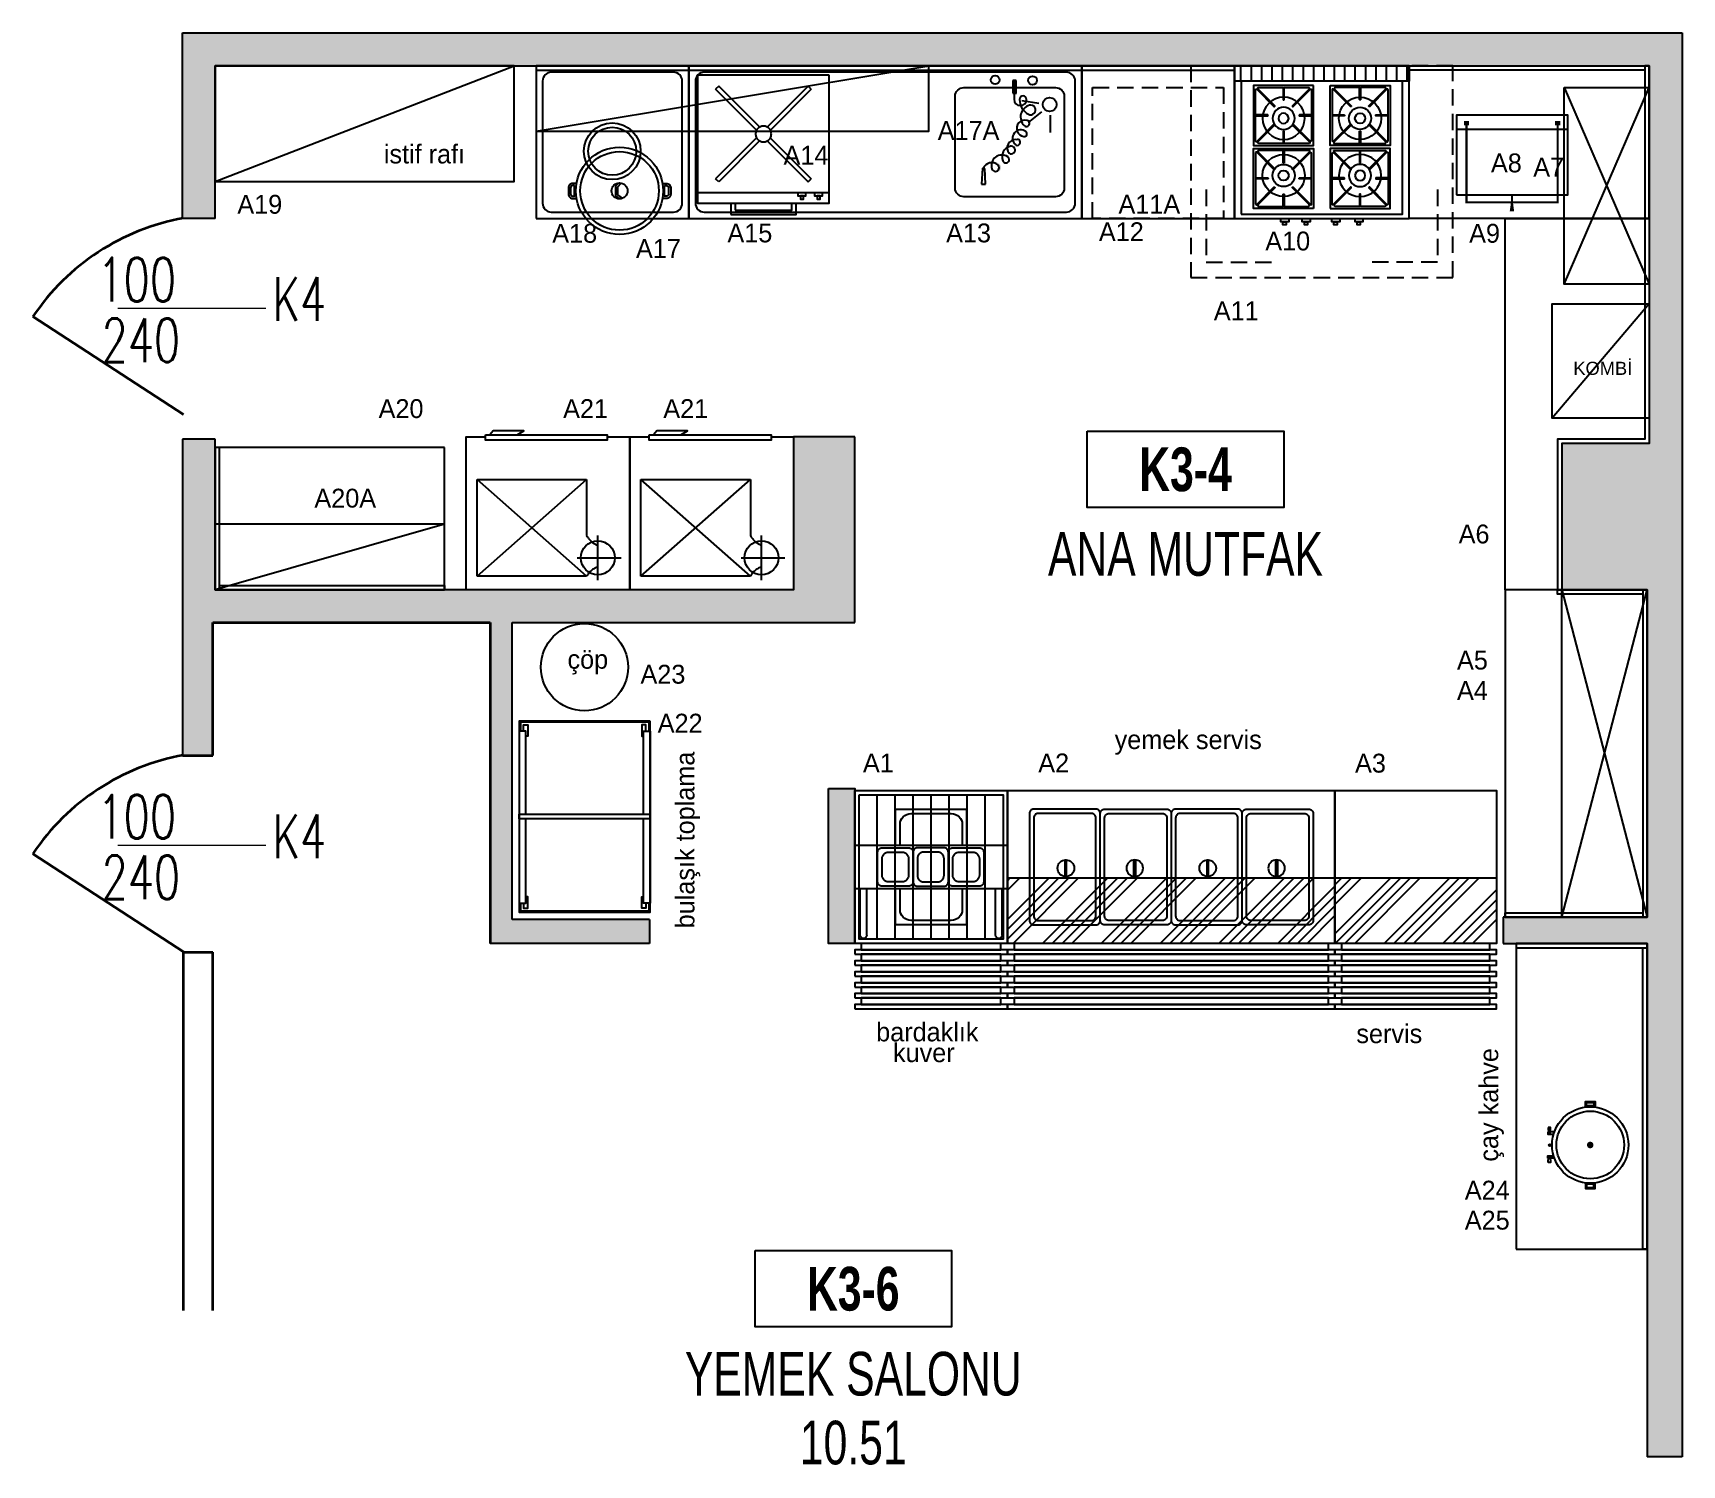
# Model space of a CAD drawing. Header units: centimetres. Extents: x 261886 to 262641, y 76869 to 77525.
import ezdxf
from ezdxf.enums import TextEntityAlignment as Align

# ---------------------------------------------------------------- set-up
doc = ezdxf.new("R2010")
doc.units = ezdxf.units.CM
doc.header["$LTSCALE"] = 100
doc.header["$MEASUREMENT"] = 0
doc.linetypes.add('DASHED', pattern=[19.05, 12.7, -6.35])
doc.linetypes.add('HIDDEN', pattern=[0.375, 0.25, -0.125])
doc.layers.get('0').update_dxf_attribs({"linetype": 'CONTINUOUS'})
for name, color, linetype in [('A-ASMA TAVAN', 62, 'CONTINUOUS'), ('arc-elc-dim arm', 195, 'CONTINUOUS'), ('arc-text-mahal', 233, 'CONTINUOUS'), ('arc-vitrifiye', 4, 'CONTINUOUS'), ('CIHAZ', 2, 'CONTINUOUS'), ('Kıtc-002 Çizgi', 7, 'CONTINUOUS'), ('S2000-002 Çizgi', 7, 'CONTINUOUS')]:
    doc.layers.add(name, color=color, linetype=linetype)
for name, color, linetype, lineweight in [('A-DUVAR-İÇ', 250, 'CONTINUOUS', 35), ('KY_Duvar', 145, 'CONTINUOUS', 35), ('KY_Poz Kapı', 153, 'CONTINUOUS', 9), ('TMF.TEXT', 8, 'CONTINUOUS', 15)]:
    doc.layers.add(name, color=color, linetype=linetype, lineweight=lineweight)
doc.styles.add('__styleArial', font='arial.ttf', dxfattribs={"width": 0.7, "height": 20})
doc.styles.add('__styleArialBold', font='', dxfattribs={"width": 0.7, "height": 20})
doc.styles.add('ARIAL', font='arial.ttf')
doc.styles.add('ROMANS', font='romans.shx', dxfattribs={"width": 0.7})
doc.styles.add('TAKSİM', font='GOTHIC.TTF', dxfattribs={"height": 20})
doc.styles.get('__styleArialBold').set_extended_font_data('Arial', bold=True)

# ---------------------------------------------------------------- blocks, each defined once
blk = doc.blocks.new('__mahalIsim')
blk.add_lwpolyline([(-45, 56.41), (45, 56.41), (45, 21.41), (-45, 21.41)], close=True)
at = {"width": 0.7}
for tag, style, p in [('MAHAL-NO', '__styleArialBold', (0, 38.91)), ('MAHAL-ADI', '__styleArial', (0, 0)), ('M2', '__styleArial', (0, -31.55))]:
    blk.add_attdef(tag, text='', height=20, dxfattribs=dict(at, style=style)).set_placement(p, align=Align.MIDDLE)
blk = doc.blocks.new('A$C4383204F')
at = {"layer": 'S2000-002 Çizgi'}
for points in [[(51, 32.5), (2, 32.5, 0.414214), (0, 30.5), (0, 2, 0.414214), (2, 0), (51, 0, 0.414214), (53, 2), (53, 30.5, 0.414214)], [(49, 30.5), (4, 30.5, 0.414214), (2, 28.5), (2, 4, 0.414214), (4, 2), (49, 2, 0.414214), (51, 4), (51, 28.5, 0.414214)]]:
    blk.add_lwpolyline(points, format="xyb", close=True, dxfattribs=at)
blk.add_lwpolyline([(29.68, 16.18), (22.18, 16.18), (22.18, 15.43), (29.68, 15.43)], close=True, dxfattribs=at)
blk.add_circle((25.93, 15.78), 3.82, dxfattribs=at)
blk = doc.blocks.new('A$C50303E51')
at = {"layer": 'S2000-002 Çizgi'}
h = blk.add_hatch(dxfattribs=at)
h.set_pattern_fill('ANSI34', color=254, style=0)
h.set_pattern_definition([(45, (-7223.186, -591.372), (-13.470384, 13.470384), []), (45, (-7218.696, -591.372), (-13.470384, 13.470384), []), (45, (-7214.205, -591.372), (-13.470384, 13.470384), []), (45, (-7209.715, -591.372), (-13.470384, 13.470384), [])])
h.paths.add_polyline_path([(150, 60), (150, 30), (0, 30), (0, 60)])
for points in [[(0, 100), (150, 100), (150, 30), (0, 30)], [(0, 60), (150, 60), (150, 30), (0, 30)], [(0, 25), (150, 25), (150, 27), (0, 27)], [(3, 27), (147, 27), (147, 30), (3, 30)], [(3, 22), (147, 22), (147, 25), (3, 25)], [(0, 20), (150, 20), (150, 22), (0, 22)], [(0, 15), (150, 15), (150, 17), (0, 17)], [(3, 17), (147, 17), (147, 20), (3, 20)], [(0, 10), (150, 10), (150, 12), (0, 12)], [(3, 12), (147, 12), (147, 15), (3, 15)], [(3, 12), (147, 12), (147, 15), (3, 15)], [(3, 12), (147, 12), (147, 15), (3, 15)], [(3, 7), (147, 7), (147, 10), (3, 10)], [(3, 7), (147, 7), (147, 10), (3, 10)], [(0, 5), (150, 5), (150, 7), (0, 7)], [(0, 0), (150, 0), (150, 2), (0, 2)], [(3, 2), (147, 2), (147, 5), (3, 5)]]:
    blk.add_lwpolyline(points, close=True, dxfattribs=at)
at = {"layer": 'S2000-002 Çizgi', "rotation": 90}
for p in [(42.5, 38.5), (107.5, 38.5)]:
    blk.add_blockref('A$C4383204F', p, dxfattribs=at)
at = {"layer": 'S2000-002 Çizgi', "extrusion": (0, 0, -1), "zscale": -1, "rotation": 90}
for p in [(-42.5, 38.5), (-107.5, 38.5)]:
    blk.add_blockref('A$C4383204F', p, dxfattribs=at)
blk = doc.blocks.new('A$C510426C4')
at = {"layer": 'S2000-002 Çizgi'}
for p, q in [((2.48, 66.25), (2.48, 45)), ((5.51, 66.25), (5.51, 45)), ((64.49, 66.25), (64.49, 45)), ((67.52, 66.25), (67.52, 45))]:
    blk.add_line(p, q, dxfattribs=at)
for points in [[(0, 100), (70, 100), (70, 98), (0, 98)], [(0, 95), (70, 95), (70, 93), (0, 93)], [(3, 98), (67, 98), (67, 95), (3, 95)], [(3, 93), (67, 93), (67, 90), (3, 90)], [(3, 93), (67, 93), (67, 90), (3, 90)], [(0, 90), (70, 90), (70, 88), (0, 88)], [(0, 85), (70, 85), (70, 83), (0, 83)], [(3, 88), (67, 88), (67, 85), (3, 85)], [(3, 88), (67, 88), (67, 85), (3, 85)], [(3, 88), (67, 88), (67, 85), (3, 85)], [(0, 80), (70, 80), (70, 78), (0, 78)], [(3, 83), (67, 83), (67, 80), (3, 80)], [(3, 78), (67, 78), (67, 75), (3, 75)], [(0, 75), (70, 75), (70, 73), (0, 73)], [(0, 0), (70, 0), (70, 70), (0, 70)], [(3, 73), (67, 73), (67, 70), (3, 70)], [(0, 45), (0, 25), (70, 25), (70, 45)]]:
    blk.add_lwpolyline(points, close=True, dxfattribs=at)
for points in [[(51.25, 45), (51.25, 61.5), (18.75, 61.5), (18.75, 45)], [(18.75, 25), (18.75, 8.5), (51.25, 8.5), (51.25, 25)]]:
    blk.add_lwpolyline(points, dxfattribs=at)
for points in [[(49.25, 45), (49.25, 54.5, 0.414214), (44.25, 59.5), (25.75, 59.5, 0.414214), (20.75, 54.5), (20.75, 45)], [(20.75, 25), (20.75, 15.5, 0.414214), (25.75, 10.5), (44.25, 10.5, 0.414214), (49.25, 15.5), (49.25, 25)]]:
    blk.add_lwpolyline(points, format="xyb", dxfattribs=at)
for points in [[(12.5, 26.2), (24.7, 26.2, 0.414214), (26.7, 28.2), (26.7, 41.8, 0.414214), (24.7, 43.8), (12.5, 43.8, 0.414214), (10.5, 41.8), (10.5, 28.2, 0.414214)], [(15.5, 28.2), (21.7, 28.2, 0.414214), (24.7, 31.2), (24.7, 38.8, 0.414214), (21.7, 41.8), (15.5, 41.8, 0.414214), (12.5, 38.8), (12.5, 31.2, 0.414214)], [(40.9, 26.2), (28.7, 26.2, -0.414214), (26.7, 28.2), (26.7, 41.8, -0.414214), (28.7, 43.8), (40.9, 43.8, -0.414214), (42.9, 41.8), (42.9, 28.2, -0.414214)], [(37.9, 28.2), (31.7, 28.2, -0.414214), (28.7, 31.2), (28.7, 38.8, -0.414214), (31.7, 41.8), (37.9, 41.8, -0.414214), (40.9, 38.8), (40.9, 31.2, -0.414214)], [(44.9, 26.2), (57.1, 26.2, 0.414214), (59.1, 28.2), (59.1, 41.8, 0.414214), (57.1, 43.8), (44.9, 43.8, 0.414214), (42.9, 41.8), (42.9, 28.2, 0.414214)], [(47.9, 28.2), (54.1, 28.2, 0.414214), (57.1, 31.2), (57.1, 38.8, 0.414214), (54.1, 41.8), (47.9, 41.8, 0.414214), (44.9, 38.8), (44.9, 31.2, 0.414214)]]:
    blk.add_lwpolyline(points, format="xyb", close=True, dxfattribs=at)
for centre in [(4, 66.25), (66, 66.25), (66, 66.25)]:
    blk.add_arc(centre, 1.51, 0, 180, dxfattribs=at)
blk = doc.blocks.new('A$C53994372')
at = {"layer": 'S2000-002 Çizgi'}
for p, q in [((10.25, 32), (10.25, 98)), ((18.5, 32), (18.5, 98)), ((26.75, 32), (26.75, 98)), ((35, 32), (35, 98)), ((43.25, 32), (43.25, 98)), ((51.5, 32), (51.5, 98)), ((59.75, 32), (59.75, 98))]:
    blk.add_line(p, q, dxfattribs=at)
blk.add_lwpolyline([(2, 98), (68, 98), (68, 32), (2, 32)], close=True, dxfattribs=at)
at = {"layer": 'S2000-002 Çizgi', "xscale": -1, "rotation": 180}
blk.add_blockref('A$C510426C4', (0, 100), dxfattribs=at)
blk = doc.blocks.new('A$C3D735FFB')
at = {"layer": 'S2000-002 Çizgi'}
blk.add_lwpolyline([(0, 7.57), (51, 7.57), (51, 44.03), (0, 44.03)], close=True, dxfattribs=at)
for points, const_width in [([(3.46, 40.35), (5.8, 40.35)], 2), ([(4.63, 40.03), (4.63, 4.11), (25.5, 4.11)], 1), ([(46.37, 40.03), (46.37, 4.11), (25.5, 4.11)], 1), ([(47.54, 40.35), (45.2, 40.35)], 2)]:
    blk.add_lwpolyline(points, dxfattribs=dict(at, const_width=const_width))
blk.add_lwpolyline([(51, 37.48), (0, 37.48)], dxfattribs=at)
blk.add_lwpolyline([(25.44, 7.48, 1, 1, 0), (25.44, 3.72, 1, 2, 0), (25.44, 0, 2, 2, 0)], format="xyseb", dxfattribs=at)
blk = doc.blocks.new('A$C604B7618')
at = {"layer": 'S2000-002 Çizgi'}
blk.add_lwpolyline([(0, 30.57), (30.57, 30.57), (30.57, 0), (0, 0), (0, 30.57)], dxfattribs=at)
blk.add_lwpolyline([(15.55, 29.52), (15.55, 23.44, -0.414214), (15.34, 23.23), (15.23, 23.23, -0.414214), (15.02, 23.44), (15.02, 29.52), (2.68, 29.52, 0.668179), (2.31, 28.63), (10.81, 20.13, -0.810443), (10.38, 19.82), (1.59, 28.61, 0.668179), (1.05, 28.39), (1.05, 15.55), (7.13, 15.55, -0.414214), (7.34, 15.34), (7.34, 15.23, -0.414214), (7.13, 15.02), (1.05, 15.02), (1.05, 2.68, 0.668179), (1.94, 2.31), (10.43, 10.81, -0.810443), (10.75, 10.38), (1.96, 1.59, 0.668179), (2.18, 1.05), (15.02, 1.05), (15.02, 7.13, -0.414214), (15.23, 7.34), (15.34, 7.34, -0.414214), (15.55, 7.13), (15.55, 1.05), (27.88, 1.05, 0.668179), (28.26, 1.94), (19.76, 10.43, -0.810443), (20.19, 10.75), (28.98, 1.96, 0.668179), (29.52, 2.18), (29.52, 15.02), (23.44, 15.02, -0.414214), (23.23, 15.23), (23.23, 15.34, -0.414214), (23.44, 15.55), (29.52, 15.55), (29.52, 28.39, 0.668179), (28.98, 28.61), (20.19, 19.82, -0.810443), (19.76, 20.13), (28.26, 28.63, 0.668179), (27.88, 29.52)], format="xyb", close=True, dxfattribs=at)
for radius in [10.75, 5.66, 2.6]:
    blk.add_circle((15.28, 13.8), radius, dxfattribs=at)
blk = doc.blocks.new('A$C7A250C34')
at = {"layer": 'S2000-002 Çizgi'}
h = blk.add_hatch(dxfattribs=at)
h.set_pattern_fill('ANSI31', color=256, scale=1.5, angle=45, style=0)
h.set_pattern_definition([(90, (-2508.419, -6412.801), (-4.7625, 9e-16), [])])
h.paths.add_polyline_path([(0, 72.92), (0, 65.92), (80, 65.92), (80, 72.92)])
for points in [[(0, 2.92), (80, 2.92), (80, 72.92), (0, 72.92)], [(80, 65.92), (0, 65.92), (0, 72.92), (80, 72.92)], [(3, 4.92), (77, 4.92), (77, 65.92), (3, 65.92)], [(21.2, 2.92), (24.84, 2.92), (24.84, 1.46), (21.2, 1.46)], [(22.17, 1.46), (23.62, 1.46), (23.62, 0), (22.17, 0)], [(31.05, 2.92), (34.69, 2.92), (34.69, 1.46), (31.05, 1.46)], [(32.02, 1.46), (33.47, 1.46), (33.47, 0), (32.02, 0)], [(44.56, 2.92), (48.2, 2.92), (48.2, 1.46), (44.56, 1.46)], [(45.52, 1.46), (46.98, 1.46), (46.98, 0), (45.52, 0)], [(55.2, 2.92), (58.84, 2.92), (58.84, 1.46), (55.2, 1.46)], [(56.16, 1.46), (57.62, 1.46), (57.62, 0), (56.16, 0)]]:
    blk.add_lwpolyline(points, close=True, dxfattribs=at)
at = {"layer": 'S2000-002 Çizgi', "yscale": 0.8999999999996362}
for p, xscale, zscale in [((36.24, 36.4), -0.8999999999996362, 0.9), ((43.76, 36.4), 0.8999999999996362, 0.8999999999996362)]:
    blk.add_blockref('A$C604B7618', p, dxfattribs=dict(at, xscale=xscale, zscale=zscale))
at = {"layer": 'S2000-002 Çizgi', "yscale": 0.8999999999996362, "rotation": 180}
for p, xscale, zscale in [((36.24, 35.06), 0.8999999999996362, 0.8999999999996362), ((43.76, 35.06), -0.8999999999996362, 0.9)]:
    blk.add_blockref('A$C604B7618', p, dxfattribs=dict(at, xscale=xscale, zscale=zscale))
blk = doc.blocks.new('A$C199769C9')
at = {"layer": 'S2000-002 Çizgi'}
for points in [[(2.48, 17.25), (0, 17.25), (0, 21.67), (2.48, 21.67)], [(1.98, 17.75), (0.5, 17.75), (0.5, 21.17), (1.98, 21.17)], [(37.48, 17.25), (39.96, 17.25), (39.96, 21.67), (37.48, 21.67)], [(37.98, 17.75), (39.46, 17.75), (39.46, 21.17), (37.98, 21.17)], [(11.95, 0.2), (14.61, 0.41), (14.61, 1.04), (11.95, 1.25)], [(28.01, 0.2), (25.35, 0.41), (25.35, 1.04), (28.01, 1.25)]]:
    blk.add_lwpolyline(points, close=True, dxfattribs=at)
at = {"layer": 'S2000-002 Çizgi', "const_width": 1.5}
blk.add_lwpolyline([(19.23, 19.46, 1), (20.73, 19.46, 1)], format="xyb", close=True, dxfattribs=at)
at = {"layer": 'S2000-002 Çizgi'}
for points in [[(13.88, 3.06), (13.88, 1.09)], [(13.88, 0), (14.97, 0), (14.97, 2.69)], [(13.88, 0.35), (13.88, 0)], [(20.03, 1.45), (20.03, 1.96)], [(25.96, 0), (24.87, 0), (24.87, 2.66)], [(25.96, 3.01), (25.96, 1.08)], [(25.96, 0.36), (25.96, 0)]]:
    blk.add_lwpolyline(points, dxfattribs=at)
for centre, radius in [((19.98, 19.46), 17.5), ((19.98, 19.46), 15.5), ((20.09, 0.98), 0.469)]:
    blk.add_circle(centre, radius, dxfattribs=at)
blk = doc.blocks.new('A$C066B7720')
at = {"layer": 'S2000-002 Çizgi'}
for points in [[(60, 87.5), (0, 87.5), (0, 0), (60, 0)], [(60, 42.74), (0, 42.74), (0, 44.76), (60, 44.76)]]:
    blk.add_lwpolyline(points, close=True, dxfattribs=at)
for points in [[(59.5, 82.83), (59.5, 87), (0.5, 87), (0.5, 82.83)], [(1.95, 82.83), (1.95, 85.76), (3.89, 85.76), (3.89, 80.52), (3.05, 80.52)], [(58.05, 82.83), (58.05, 85.76), (56.11, 85.76), (56.11, 80.52), (56.95, 80.52)], [(3.05, 44.76), (3.05, 82.83), (0, 82.83), (0, 4.01), (3.05, 4.01), (3.05, 42.74)], [(56.95, 44.76), (56.95, 82.83), (60, 82.83), (60, 4.01), (56.95, 4.01), (56.95, 42.74)], [(0.5, 4.01), (0.5, 0.5), (59.5, 0.5), (59.5, 4.01)], [(1.95, 4.01), (1.95, 1.74), (3.89, 1.74), (3.89, 6.98), (3.05, 6.98)], [(58.05, 4.01), (58.05, 1.74), (56.11, 1.74), (56.11, 6.98), (56.95, 6.98)]]:
    blk.add_lwpolyline(points, dxfattribs=at)
blk = doc.blocks.new('A$C1969177E')
at = {"layer": 'S2000-002 Çizgi'}
h = blk.add_hatch(dxfattribs=at)
h.set_pattern_fill('ANSI34', color=254, style=0)
h.set_pattern_definition([(45, (-7228.296, -591.372), (-13.470384, 13.470384), []), (45, (-7223.806, -591.372), (-13.470384, 13.470384), []), (45, (-7219.315, -591.372), (-13.470384, 13.470384), []), (45, (-7214.825, -591.372), (-13.470384, 13.470384), [])])
h.paths.add_polyline_path([(74, 30), (74, 60), (0, 60), (0, 30)])
for points in [[(0, 100), (74, 100), (74, 30), (0, 30)], [(0, 60), (74, 60), (74, 30), (0, 30)], [(0, 25), (74, 25), (74, 27), (0, 27)], [(3, 27), (71, 27), (71, 30), (3, 30)], [(3, 22), (71, 22), (71, 25), (3, 25)], [(0, 20), (74, 20), (74, 22), (0, 22)], [(0, 15), (74, 15), (74, 17), (0, 17)], [(3, 17), (71, 17), (71, 20), (3, 20)], [(0, 10), (74, 10), (74, 12), (0, 12)], [(3, 12), (71, 12), (71, 15), (3, 15)], [(3, 12), (71, 12), (71, 15), (3, 15)], [(3, 12), (71, 12), (71, 15), (3, 15)], [(3, 7), (71, 7), (71, 10), (3, 10)], [(3, 7), (71, 7), (71, 10), (3, 10)], [(0, 5), (74, 5), (74, 7), (0, 7)], [(0, 0), (74, 0), (74, 2), (0, 2)], [(3, 2), (71, 2), (71, 5), (3, 5)]]:
    blk.add_lwpolyline(points, close=True, dxfattribs=at)
blk = doc.blocks.new('A$C521B02A0')
at = {"layer": 'S2000-002 Çizgi'}
blk.add_line((6.65, 10), (10.64, 10), dxfattribs=at)
for points in [[(0, 64), (0, 10), (60, 10), (60, 64)], [(0, 64), (0, 5), (60, 5), (60, 64)], [(3, 10), (6.65, 10), (6.65, 8.54), (3, 8.54)], [(3.97, 8.54), (5.43, 8.54), (5.43, 7.08), (3.97, 7.08)], [(10.64, 10), (14.29, 10), (14.29, 8.54), (10.64, 8.54)], [(11.61, 8.54), (13.07, 8.54), (13.07, 7.08), (11.61, 7.08)], [(45, 0), (15, 0), (15, 5), (45, 5)], [(43, 2), (17, 2), (17, 5), (43, 5)]]:
    blk.add_lwpolyline(points, close=True, dxfattribs=at)
at = {"layer": 'S2000-002 Çizgi', "linetype": 'DASHED'}
for points in [[(8.08, 57.42), (9.49, 58.84)], [(8.08, 57.42), (26.83, 38.67)], [(9.49, 58.84), (28.24, 40.09)], [(31.86, 40.19), (50.51, 58.84)], [(33.27, 38.77), (51.92, 57.42)], [(50.51, 58.84), (51.92, 57.42)], [(26.73, 35.06), (8.08, 16.41)], [(28.14, 33.64), (9.49, 15)], [(31.76, 33.74), (50.51, 15)], [(33.17, 35.16), (51.92, 16.41)], [(9.49, 15), (8.08, 16.41)], [(50.51, 15), (51.92, 16.41)]]:
    blk.add_lwpolyline(points, dxfattribs=at)
blk.add_circle((30, 36.92), 3.63, dxfattribs=at)
blk = doc.blocks.new('A$C53E03B34')
at = {"layer": 'Kıtc-002 Çizgi'}
for points in [[(3.74, 16.55), (2, 16.55, -0.414214), (0, 18.55), (0, 21.45, -0.414214), (2, 23.45), (3.74, 23.45)], [(43.14, 16.55), (44.87, 16.55, 0.414214), (46.87, 18.55), (46.87, 21.45, 0.414214), (44.87, 23.45), (43.14, 23.45)]]:
    blk.add_lwpolyline(points, format="xyb", dxfattribs=at)
for points in [[(22.08, 23.4), (24.16, 21.79), (24.16, 18.12), (22.75, 16.4)], [(23.49, 23.65), (25.16, 22.26), (25.16, 17.69), (23.76, 16.35)]]:
    blk.add_lwpolyline(points, dxfattribs=at)
for points in [[(2.83, 17.55), (2, 17.55, -0.414214), (1, 18.55), (1, 21.45, -0.414214), (2, 22.45), (2.83, 22.45)], [(44.05, 17.55), (44.87, 17.55, 0.414214), (45.87, 18.55), (45.87, 21.45, 0.414214), (44.87, 22.45), (44.05, 22.45)]]:
    blk.add_lwpolyline(points, format="xyb", close=True, dxfattribs=at)
for radius in [20, 18, 3.66]:
    blk.add_circle((23.44, 20), radius, dxfattribs=at)
blk = doc.blocks.new('A$C65653C6C')
at = {"layer": 'S2000-002 Çizgi'}
for p, q in [((-35.48, 22.71), (-35.48, 30.6)), ((-31.57, 21.05), (-25.47, 26.06)), ((-30.34, 17.24), (-22.53, 16.13))]:
    blk.add_line(p, q, dxfattribs=at)
for points in [[(130, 70), (-50, 70), (-50, 0), (130, 0)], [(130, 2), (-50, 2), (-50, 0), (130, 0)]]:
    blk.add_lwpolyline(points, close=True, dxfattribs=at)
for points in [[(123, 67), (-43, 67, 0.414214), (-47, 63), (-47, 7, 0.414214), (-43, 3), (123, 3, 0.414214), (127, 7), (127, 63, 0.414214)], [(-38, 60), (4, 60, -0.414214), (8, 56), (8, 14, -0.414214), (4, 10), (-38, 10, -0.414214), (-42, 14), (-42, 56, -0.414214)]]:
    blk.add_lwpolyline(points, format="xyb", close=True, dxfattribs=at)
blk.add_circle((-35.29, 17.74), 3.19, dxfattribs=at)
blk = doc.blocks.new('A$C7BE05278')
at = {"layer": 'S2000-002 Çizgi'}
h = blk.add_hatch(color=256, dxfattribs=at)
h.paths.add_polyline_path([(4.65, 9.9, -0.025454), (4.81, 10.42, 0.278063), (0.77, 7.52), (1.23, 7.32, -0.265675)])
h.paths.add_polyline_path([(5.35, 10.43, 0.028094), (4.81, 10.42, 0.025454), (4.65, 9.9, -0.030609), (5.18, 9.93, -0.027259)])
h.paths.add_polyline_path([(5.35, 10.43, 0.027259), (5.18, 9.93, -0.171751), (7.9, 8.98), (7.9, 8.98), (7.9, 8.98, -1.347305), (5.22, 7.15, -0.147228), (5.18, 9.93, 0.030609), (4.65, 9.9, 0.138731), (4.75, 7, 1.347306), (8.21, 9.37, 0.162476)])
h.paths.add_polyline_path([(12.46, 12.66), (12.73, 13.08, 0.483116), (4.81, 10.42, -0.028094), (5.35, 10.43, -0.470681)])
for p, q in [((14.4, 47.58), (14.34, 41.67)), ((14.4, 47.58), (14.34, 41.67)), ((15.96, 47.57), (14.4, 47.58)), ((15.96, 47.57), (14.4, 47.58)), ((15.05, 47.56), (14.97, 38.92)), ((15.9, 41.65), (15.96, 47.57)), ((15.9, 41.65), (15.96, 47.57)), ((14.34, 41.67), (15.9, 41.65)), ((14.34, 41.67), (15.9, 41.65)), ((0.47, 7.33), (0, 0.02)), ((0.47, 7.33), (0, 0.02)), ((0, 0.02), (1.86, 0)), ((1.54, 7.31), (0.47, 7.33)), ((1.54, 7.31), (0.47, 7.33)), ((1.86, 0), (1.54, 7.31)), ((1.86, 0), (1.54, 7.31))]:
    blk.add_line(p, q, dxfattribs=at)
for centre in [(6.31, 47.78), (23.47, 47.61)]:
    blk.add_circle(centre, 1.99, dxfattribs=at)
for centre, radius, start, end in [((17.83, 38.9), 2.86, 179.43001, 359.43001), ((19.09, 38.88), 1.6, 359.43001, 179.43001), ((25.13, 38.82), 7.64, 179.43001, 242.03458), ((23.49, 30.88), 5.53, 105.76632, 225.7833), ((22.59, 34.05), 2.23, 242.03458, 105.76632), ((18.07, 21.08), 3.83, 52.40892, 229.11119), ((20, 25.62), 3.8, 74.94983, 261.67628), ((19.64, 23.11), 1.26, 261.67628, 52.40892), ((20.62, 27.93), 1.41, 225.7833, 74.94983), ((14.42, 12.56), 4.98, 103.11986, 200.77428), ((15.59, 16.68), 3.77, 86.01564, 220.67721), ((13.69, 15.69), 1.76, 236.80878, 103.11986), ((16.45, 19.21), 1.37, 229.11119, 116.32433), ((4.79, 5.59), 4.31, 51.245, 156.7533), ((9.42, 8.58), 4.83, 57.01034, 197.57947), ((6.43, 7.63), 1.7, 197.57947, 51.245), ((11.21, 11.34), 1.54, 200.77428, 57.01034)]:
    blk.add_arc(centre, radius, start, end, dxfattribs=at)
blk.add_solid([(15.9, 41.65), (14.34, 41.67), (15.96, 47.57), (14.4, 47.58)], dxfattribs=at)
blk = doc.blocks.new('A$C640A61EC')
at = {"layer": 'CIHAZ', "color": 5, "linetype": 'DASHED'}
for p, q in [((55.18, 13.96), (4.99, 58.34)), ((4.99, 13.96), (55.18, 58.34))]:
    blk.add_line(p, q, dxfattribs=at)
at = {"layer": 'CIHAZ', "color": 1}
for p, q in [((60.27, 12.15), (60.27, 32.7)), ((50.91, 22.43), (71.02, 22.43))]:
    blk.add_line(p, q, dxfattribs=at)
at = {"layer": 'CIHAZ', "color": 5}
for points in [[(8.8, 78.8), (64.64, 78.8), (64.64, 76.3), (8.8, 76.3)], [(10.8, 78.8), (23.4, 78.8), (26.4, 80.62), (12.4, 80.62)]]:
    blk.add_lwpolyline(points, close=True, dxfattribs=at)
at = {"layer": 'CIHAZ', "color": 1}
blk.add_circle((60.27, 22.43), 7.76, dxfattribs=at)
at = {"layer": 'S2000-002 Çizgi', "linetype": 'DASHED'}
for p, q in [((4.99, 13.96), (4.99, 58.34)), ((4.99, 58.34), (55.18, 58.34)), ((55.18, 58.34), (55.18, 32.57)), ((55.18, 13.96), (4.99, 13.96))]:
    blk.add_line(p, q, dxfattribs=at)
at = {"layer": 'S2000-002 Çizgi'}
blk.add_lwpolyline([(64.64, 77.81), (75, 77.81), (75, 7.81), (0, 7.81), (0, 77.81), (8.8, 77.81)], dxfattribs=at)
at = {"layer": 'S2000-002 Çizgi', "linetype": 'DASHED'}
for centre, radius, start, end in [((64, 37.6), 10.16, 209.6907, 246.77515), ((63.4, 9.4), 9.4, 111.20794, 150.95663)]:
    blk.add_arc(centre, radius, start, end, dxfattribs=at)

msp = doc.modelspace()

# ---------------------------------------------------------------- hatches: boundary and pattern name
at = {"layer": 'S2000-002 Çizgi'}
h = msp.add_hatch(dxfattribs=at)
h.set_pattern_fill('ANSI33', color=8, scale=22)
h.paths.add_polyline_path([(262105.04, 77254.73), (262262.04, 77254.73), (262262.04, 77339.73), (262234.04, 77339.73), (262234.04, 77269.73), (262159.04, 77269.73), (261969.04, 77269.73), (261969.04, 77299.73), (261969.04, 77334.9), (261969.04, 77338.73), (261954.04, 77338.73), (261954.04, 77193.73), (261968.04, 77193.73), (261968.04, 77254.73), (262095.04, 77254.73), (262095.04, 77107.73), (262168.04, 77107.73), (262168.04, 77118.73), (262105.04, 77118.73)], flags=17)
h.paths.add_polyline_path([(262641.04, 77524.73), (261954.04, 77524.73), (261954.04, 77439.73), (261969.04, 77439.73), (261969.04, 77509.73), (262626.04, 77509.73), (262626.04, 77439.73), (262626.04, 77409.73), (262626.04, 77336.73), (262586.04, 77336.73), (262586.04, 77269.73), (262625.04, 77269.73), (262625.04, 77119.73), (262586.04, 77119.73), (262559.04, 77119.73), (262559.04, 77107.73), (262625.04, 77107.73), (262625.04, 77105.73), (262625.04, 76967.73), (262625.04, 76872.6), (262641.04, 76872.6)])
h.paths.add_polyline_path([(262262.04, 77178.73), (262250.04, 77178.73), (262250.04, 77107.73), (262262.04, 77107.73)], flags=16)

# ---------------------------------------------------------------- linework, layer by layer
at = {"linetype": 'HIDDEN', "ltscale": 0.3}
for points in [[(262416.04, 77412.73), (262536.04, 77412.73), (262536.04, 77509.73), (262416.04, 77509.73)], [(262371.04, 77499.73), (262431.04, 77499.73), (262431.04, 77439.73), (262371.04, 77439.73)]]:
    msp.add_lwpolyline(points, close=True, dxfattribs=at)
for points in [[(262423.04, 77452.97), (262423.04, 77419.73), (262456.28, 77419.73)], [(262529.04, 77452.97), (262529.04, 77419.73), (262495.81, 77419.73)]]:
    msp.add_lwpolyline(points, dxfattribs=at)
at = {"layer": 'A-DUVAR-İÇ'}
for p, q in [((261968.04, 77193.73), (261968.04, 77254.73)), ((261968.04, 77254.73), (262095.04, 77254.73)), ((262095.04, 77254.73), (262095.04, 77107.73)), ((261954.04, 77193.73), (261968.04, 77193.73)), ((261954.54, 76939.64), (261954.54, 77103.73)), ((261954.54, 77103.73), (261964.54, 77103.73)), ((261954.54, 76939.64), (261954.54, 77103.73)), ((261954.54, 77103.73), (261968.04, 77103.73)), ((261968.04, 76939.64), (261968.04, 77103.73)), ((261968.04, 76939.64), (261968.04, 77103.73))]:
    msp.add_line(p, q, dxfattribs=at)
at = {"layer": 'arc-vitrifiye'}
msp.add_line((262626.04, 77400.63), (262581.48, 77348.28), dxfattribs=at)
msp.add_lwpolyline([(262626.04, 77348.28), (262581.48, 77348.28), (262581.48, 77400.63), (262626.04, 77400.63)], close=True, dxfattribs=at)
at = {"layer": 'KY_Duvar'}
for p, q in [((261954.54, 77349.93), (261885.57, 77394.83)), ((261954.54, 77103.93), (261885.57, 77148.83))]:
    msp.add_line(p, q, dxfattribs=at)
for centre in [(261973.25, 77336.02), (261973.25, 77090.02)]:
    msp.add_arc(centre, 105.58, 100.20718, 146.14979, dxfattribs=at)
at = {"layer": 'KY_Poz Kapı'}
for p, q in [((261924.39, 77398.69), (261992.22, 77398.69)), ((261924.39, 77152.69), (261992.22, 77152.69))]:
    msp.add_line(p, q, dxfattribs=at)
at = {"layer": 'S2000-002 Çizgi'}
for p, q in [((261954.04, 77439.73), (261954.04, 77524.73)), ((261954.04, 77524.73), (262641.04, 77524.73)), ((262641.04, 77524.73), (262641.04, 76872.6)), ((261969.04, 77456.73), (262106.04, 77509.73)), ((261969.04, 77439.73), (261969.04, 77509.73)), ((261969.04, 77509.73), (262626.04, 77509.73)), ((262116.04, 77479.73), (262296.04, 77509.73)), ((262626.04, 77509.73), (262626.04, 77336.73)), ((262587.04, 77409.73), (262626.04, 77499.73)), ((262587.04, 77499.73), (262626.04, 77409.73)), ((261969.04, 77439.73), (261954.04, 77439.73)), ((261969.04, 77338.73), (261954.04, 77338.73)), ((261954.04, 77338.73), (261954.04, 77193.73)), ((261969.04, 77269.73), (261969.04, 77338.73)), ((262262.04, 77339.73), (262234.04, 77339.73)), ((262234.04, 77339.73), (262234.04, 77269.73)), ((262262.04, 77254.73), (262262.04, 77339.73)), ((262626.04, 77336.73), (262586.04, 77336.73)), ((262586.04, 77336.73), (262586.04, 77269.73)), ((262074.04, 77299.73), (261969.04, 77269.73)), ((262234.04, 77269.73), (261969.04, 77269.73)), ((262586.04, 77269.73), (262625.04, 77269.73)), ((262586.04, 77119.73), (262625.04, 77269.73)), ((262586.04, 77269.73), (262625.04, 77119.73)), ((262625.04, 77269.73), (262625.04, 77119.73)), ((262105.04, 77118.73), (262105.04, 77254.73)), ((262105.04, 77254.73), (262262.04, 77254.73)), ((262625.04, 77119.73), (262559.04, 77119.73)), ((262559.04, 77119.73), (262559.04, 77107.73)), ((262168.04, 77118.73), (262105.04, 77118.73)), ((262168.04, 77118.73), (262168.04, 77107.73)), ((262168.04, 77107.73), (262095.04, 77107.73)), ((262559.04, 77107.73), (262625.04, 77107.73)), ((262625.04, 77107.73), (262625.04, 76872.6)), ((262641.04, 76872.6), (262625.04, 76872.6))]:
    msp.add_line(p, q, dxfattribs=at)
for points in [[(261969.04, 77456.73), (262106.04, 77456.73), (262106.04, 77509.73), (261969.04, 77509.73)], [(262116.04, 77439.73), (262186.04, 77439.73), (262186.04, 77509.73), (262116.04, 77509.73)], [(262116.04, 77507.73), (262186.04, 77507.73), (262186.04, 77509.73), (262116.04, 77509.73)], [(262116.04, 77479.73), (262296.04, 77479.73), (262296.04, 77509.73), (262116.04, 77509.73)], [(262366.04, 77439.73), (262436.04, 77439.73), (262436.04, 77509.73), (262366.04, 77509.73)], [(262366.04, 77507.73), (262436.04, 77507.73), (262436.04, 77509.73), (262366.04, 77509.73)], [(262516.04, 77509.73), (262626.04, 77509.73), (262626.04, 77439.73), (262516.04, 77439.73)], [(262624.04, 77507.73), (262516.04, 77507.73), (262516.04, 77509.73), (262624.04, 77509.73)], [(262624.04, 77439.73), (262626.04, 77439.73), (262626.04, 77509.73), (262624.04, 77509.73)], [(262587.04, 77499.73), (262626.04, 77499.73), (262626.04, 77409.73), (262587.04, 77409.73)], [(262074.04, 77334.9), (261969.04, 77334.9), (261969.04, 77269.73), (262074.04, 77269.73)], [(261971.04, 77334.9), (261969.04, 77334.9), (261969.04, 77269.73), (261971.04, 77269.73)], [(261969.04, 77269.73), (262074.04, 77269.73), (262074.04, 77299.73), (261969.04, 77299.73)], [(261971.04, 77271.73), (262074.04, 77271.73), (262074.04, 77269.73), (261971.04, 77269.73)], [(262560.04, 77119.73), (262625.04, 77119.73), (262625.04, 77269.73), (262560.04, 77269.73)], [(262623.04, 77267.73), (262584.04, 77267.73), (262584.04, 77269.73), (262623.04, 77269.73)], [(262586.04, 77269.73), (262625.04, 77269.73), (262625.04, 77119.73), (262586.04, 77119.73)], [(262623.04, 77119.73), (262625.04, 77119.73), (262625.04, 77269.73), (262623.04, 77269.73)], [(262250.04, 77178.73), (262262.04, 77178.73), (262262.04, 77107.73), (262250.04, 77107.73)], [(262560.04, 77121.73), (262623.04, 77121.73), (262623.04, 77119.73), (262560.04, 77119.73)], [(262565.04, 76967.73), (262625.04, 76967.73), (262625.04, 77107.73), (262565.04, 77107.73)], [(262565.04, 77105.73), (262625.04, 77105.73), (262625.04, 77107.73), (262565.04, 77107.73)], [(262623.04, 77105.73), (262625.04, 77105.73), (262625.04, 76967.73), (262623.04, 76967.73)]]:
    msp.add_lwpolyline(points, close=True, dxfattribs=at)
msp.add_lwpolyline([(262123.04, 77442.73), (262179.04, 77442.73, 0.414214), (262183.04, 77446.73), (262183.04, 77502.73, 0.414214), (262179.04, 77506.73), (262123.04, 77506.73, 0.414214), (262119.04, 77502.73), (262119.04, 77446.73, 0.414214)], format="xyb", close=True, dxfattribs=at)
at = {"layer": 'S2000-002 Çizgi', "flags": 128}
msp.add_lwpolyline([(262560.04, 77269.73), (262560.04, 77439.73), (262626.04, 77439.73), (262626.04, 77336.73), (262586.04, 77336.73), (262586.04, 77269.73)], close=True, dxfattribs=at)
msp.add_lwpolyline([(262624.04, 77439.73), (262624.04, 77338.73), (262584.04, 77338.73), (262584.04, 77269.73)], dxfattribs=at)
at = {"layer": 'S2000-002 Çizgi'}
for centre, radius in [((262150.93, 77470.58), 13), ((262150.93, 77470.58), 11), ((262138.21, 77234.26), 20)]:
    msp.add_circle(centre, radius, dxfattribs=at)

# ---------------------------------------------------------------- block references
at = {"layer": 'A-ASMA TAVAN', "color": 3}
msp.add_blockref('A$C53994372', (262262.04, 77077.73), dxfattribs=at)
at = {"layer": 'arc-elc-dim arm', "color": 3, "rotation": 180}
msp.add_blockref('A$C65653C6C', (262316.04, 77509.73), dxfattribs=at)
at = {"layer": 'arc-elc-dim arm', "color": 3}
for name, p in [('A$C066B7720', (262108.36, 77122.1)), ('A$C1969177E', (262482.04, 77077.73))]:
    msp.add_blockref(name, p, dxfattribs=at)
at = {"layer": 'arc-text-mahal'}
ref = msp.add_blockref('__mahalIsim', (262413.57, 77285.97), dxfattribs=at)
ref.add_attrib('MAHAL-NO', 'K3-4', dxfattribs={"layer": '0', "height": 20, "style": '__styleArialBold', "width": 0.7}).set_placement((262413.57, 77324.88), align=Align.MIDDLE)
ref.add_attrib('MAHAL-ADI', 'ANA MUTFAK', dxfattribs={"layer": '0', "height": 20, "style": '__styleArial', "width": 0.7}).set_placement((262413.57, 77285.97), align=Align.MIDDLE)
msp.add_blockref('__mahalIsim', (262261.36, 76910.66), dxfattribs=at).add_auto_attribs({'MAHAL-NO': 'K3-6', 'MAHAL-ADI': 'YEMEK SALONU', 'M2': '10.51'})
at = {"layer": 'S2000-002 Çizgi', "xscale": -1}
msp.add_blockref('A$C521B02A0', (262250.22, 77441.56), dxfattribs=at)
at = {"layer": 'S2000-002 Çizgi'}
for name, p in [('A$C7BE05278', (262320.06, 77455.43)), ('A$C7A250C34', (262436.04, 77436.82)), ('A$C3D735FFB', (262537.69, 77443.05)), ('A$C640A61EC', (262084.04, 77261.93)), ('A$C640A61EC', (262159.04, 77261.93)), ('A$C50303E51', (262332.04, 77077.73))]:
    msp.add_blockref(name, p, dxfattribs=at)
for name, p, rotation in [('A$C53E03B34', (262177.73, 77472.41), 180), ('A$C199769C9', (262579.53, 77035.38), 270)]:
    msp.add_blockref(name, p, dxfattribs=dict(at, rotation=rotation))

# ---------------------------------------------------------------- texts
at = {"style": 'TAKSİM'}
for s, p in [('A17A', (262314.19, 77475.76)), ('istif rafı', (262064.92, 77464.98)), ('A14', (262239.72, 77464.41)), ('A8', (262560.57, 77460.9)), ('A7', (262579.97, 77458.96)), ('A19', (261989.48, 77441.94)), ('A11A', (262397.01, 77442.01)), ('A18', (262133.74, 77428.67)), ('A15', (262214, 77428.83)), ('A13', (262314.19, 77428.83)), ('A12', (262384.18, 77429.39)), ('A9', (262550.59, 77428.67)), ('A17', (262172.1, 77421.69)), ('A10', (262460.41, 77425.12)), ('A11', (262436.83, 77393.16)), ('A20', (262054.19, 77348.37)), ('A21', (262138.73, 77348.37)), ('A21', (262184.63, 77348.37)), ('A20A', (262028.63, 77307.35)), ('A6', (262545.79, 77290.95)), ('çöp', (262139.76, 77233.55)), ('A5', (262545.03, 77233.18)), ('A23', (262174.17, 77226.7)), ('A4', (262545.03, 77219.29)), ('A22', (262182.05, 77204.29)), ('yemek servis', (262414.82, 77196.75)), ('A1', (262272.87, 77186.07)), ('A2', (262353.19, 77186.07)), ('A3', (262498.32, 77185.97)), ('bardaklık', (262295.3, 77062.86)), ('servis', (262506.94, 77062.07)), ('kuver ', (262295.3, 77053.36)), ('A24', (262551.81, 76990.39)), ('A25', (262551.81, 76976.65))]:
    msp.add_text(s, height=8.64, dxfattribs=at).set_placement(p, align=Align.CENTER)
for s, p in [('bulaşık toplama', (262188.6, 77155.1)), ('çay kahve', (262556.83, 77033.78))]:
    msp.add_text(s, height=8.64, rotation=90, dxfattribs=at).set_placement(p, align=Align.CENTER)
at = {"layer": 'KY_Poz Kapı', "style": 'ROMANS', "width": 0.7}
for s, p in [('100', (261915.13, 77401.78)), ('K4', (261995.32, 77392.84)), ('240', (261917.01, 77374.02)), ('100', (261915.13, 77155.78)), ('K4', (261995.32, 77146.84)), ('240', (261917.01, 77128.02))]:
    msp.add_text(s, height=20, rotation=359.99992, dxfattribs=at).set_placement(p)
at = {"layer": 'TMF.TEXT', "color": 1, "style": 'ARIAL'}
msp.add_text('KOMBİ', height=6, dxfattribs=at).set_placement((262591.24, 77368.14))

doc.saveas('drawing.dxf')
